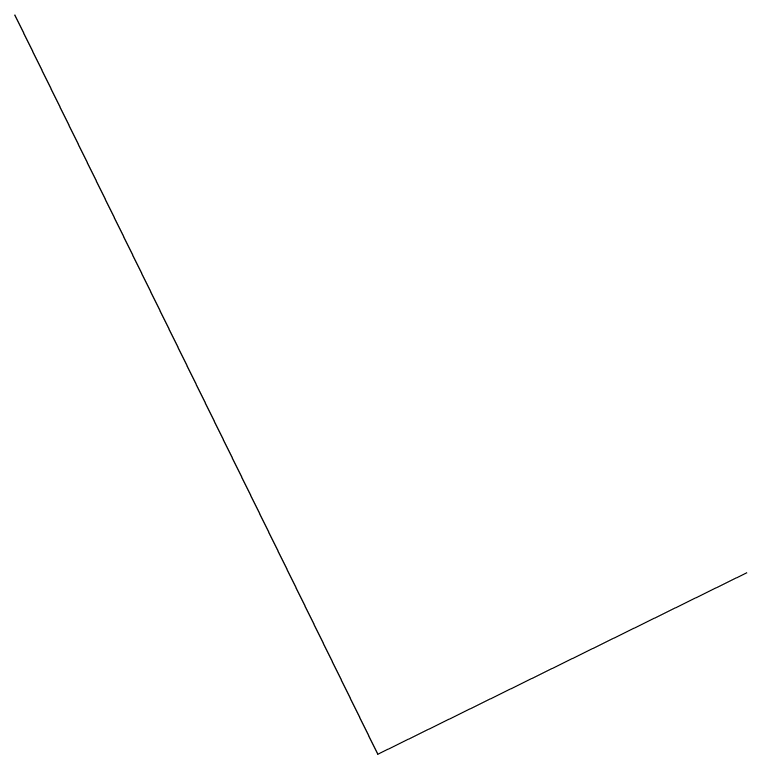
# Model space of a CAD drawing. Header units: millimetres. Extents: x 0 to 297, y 0 to 210.
# Drawn here: x 235.5441 to 235.6101, y 136.4731 to 136.5396 of the extents above; entities that cross this region are included whole.
import ezdxf

# ---------------------------------------------------------------- set-up
doc = ezdxf.new("R2010")
doc.units = ezdxf.units.MM
doc.header["$PDSIZE"] = -1

msp = doc.modelspace()

# ---------------------------------------------------------------- linework, layer by layer
at = {"color": 7, "linetype": 'Continuous'}
for q in [(235.544129, 136.539641), (235.544129, 136.539641), (235.610105, 136.489428), (235.610105, 136.489428)]:
    msp.add_line((235.576825, 136.47308), q, dxfattribs=at)
msp.add_point((235.576825, 136.47308), dxfattribs=at)
msp.add_point((235.576825, 136.47308), dxfattribs=at)

doc.saveas('drawing.dxf')
